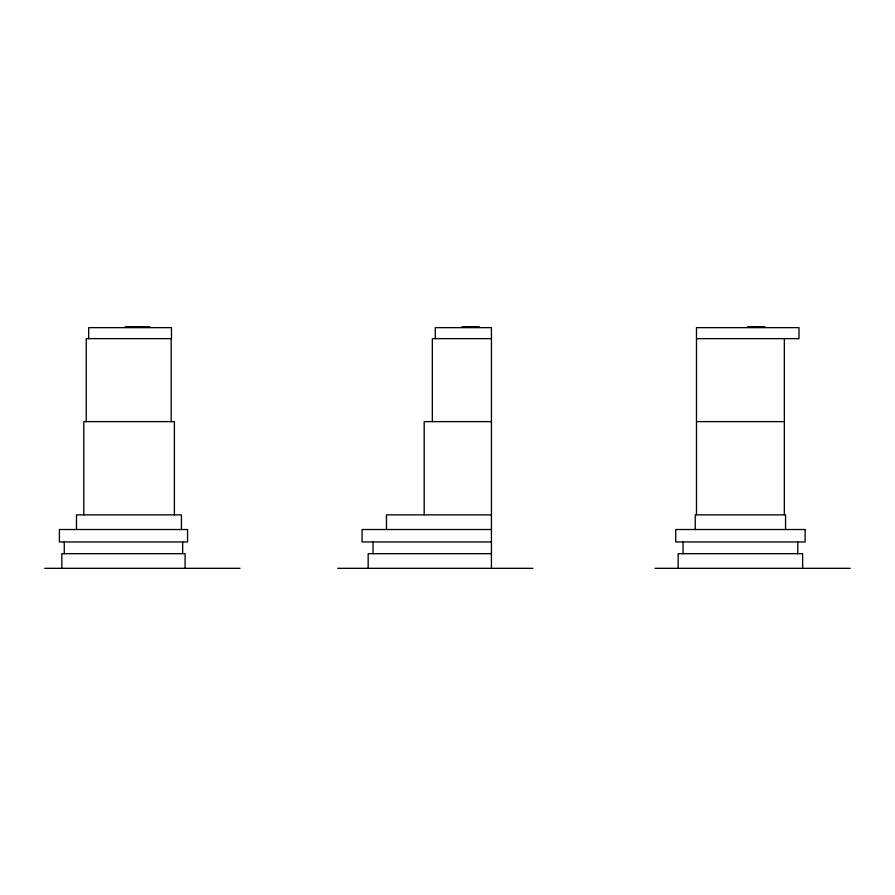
<?xml version="1.0" encoding="UTF-8"?>
<svg xmlns="http://www.w3.org/2000/svg" width="895" height="895" viewBox="0 0 895 895"><rect width="100%" height="100%" fill="white"/><g stroke="black" fill="none" stroke-linecap="round" stroke-linejoin="round"><path stroke-width="1.34" d="M125.3 326.675L149.711 326.675M462.144 326.675L479.228 326.675M747.728 326.675L764.822 326.675M491.433 338.634L432.341 338.634L432.341 421.623M696.478 338.634L798.989 338.634L798.989 327.648L696.478 327.648L696.478 514.67M491.433 421.623L424.185 421.623L424.185 514.871M696.478 421.623L784.344 421.623M491.433 514.871L386.472 514.871L386.472 529.516M491.433 529.516L362.072 529.516L362.072 541.967L491.433 541.967M491.433 553.681L368.169 553.681L368.169 568.325M44.75 568.325L240.028 568.325M337.661 568.325L532.928 568.325M654.972 568.325L850.25 568.325M802.647 568.325L802.647 553.681L678.164 553.681L678.164 568.325M797.769 541.967L797.769 553.681M785.564 529.516L785.564 514.871L695.247 514.871L695.247 529.516M784.344 338.634L784.344 514.67M683.053 541.967L683.053 553.681M491.433 568.325L491.433 327.648L435.294 327.648L435.294 338.634M373.047 541.967L373.047 553.681M185.097 568.325L185.097 553.681L61.833 553.681L61.833 568.325M182.658 541.967L182.658 553.681M181.439 529.516L181.439 514.871L76.478 514.871L76.478 529.516M174.391 514.871L174.391 421.623L83.806 421.623L83.806 514.871M171.169 338.634L171.169 421.623M88.683 338.634L88.683 327.648L171.482 327.648L171.482 338.634L86.244 338.634L86.244 421.623M64.272 541.967L64.272 553.681M187.547 529.516L59.394 529.516L59.394 541.967L187.547 541.967L187.547 529.516M805.097 529.516L675.725 529.516L675.725 541.967L805.097 541.967L805.097 529.516"/></g></svg>
